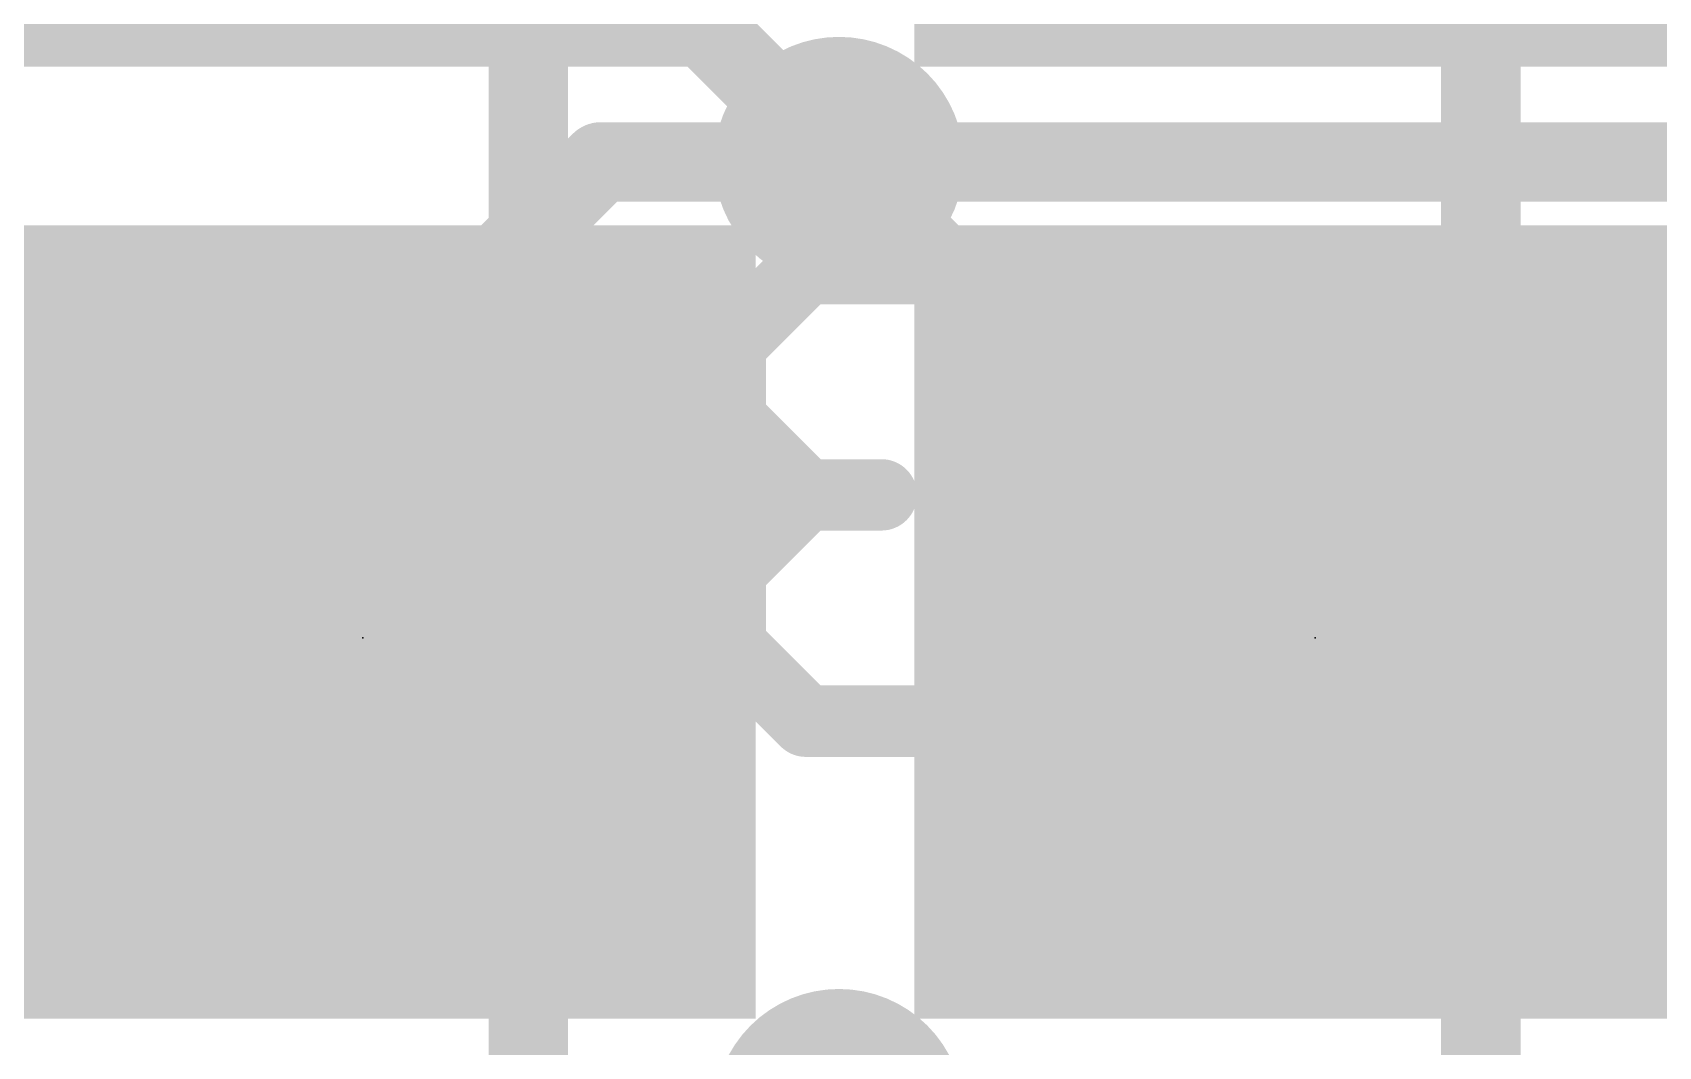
# Model space of a CAD drawing. Extents: x -0.1 to 66, y -0.1 to 31.
# Drawn here: x 19.15 to 24.35, y 12.48 to 15.73 of the extents above; entities that cross this region are included whole.
import ezdxf

# ---------------------------------------------------------------- set-up
doc = ezdxf.new("R2010")
doc.units = 0
for name, color, linetype in [('1', 12, 'CONTINUOUS'), ('16', 132, 'CONTINUOUS'), ('18', 110, 'CONTINUOUS'), ('21', 40, 'CONTINUOUS'), ('22', 6, 'CONTINUOUS'), ('23', 40, 'CONTINUOUS')]:
    doc.layers.add(name, color=color, linetype=linetype)

# ---------------------------------------------------------------- blocks, each defined once
blk = doc.blocks.new('RECT')
blk.add_solid([(-0.5, -0.5), (0.5, -0.5), (-0.5, 0.5), (0.5, 0.5)])
blk = doc.blocks.new('ROUNDV')
at = {"const_width": 0.5}
blk.add_lwpolyline([(0, -0.25, 1), (0, 0.25, 1), (0, -0.25)], format="xyb", dxfattribs=at)

msp = doc.modelspace()

# ---------------------------------------------------------------- linework, layer by layer
at = {"layer": '1', "const_width": 0.254}
for points in [[(20.736, 16.3099), (21.7297, 15.3162)], [(20.736, 13.2619), (20.736, 16.3099)], [(23.784, 13.2619), (23.784, 16.3099)], [(19.6119, 14.3225), (18.6182, 15.3162)], [(22.7234, 14.3225), (21.7297, 15.3162)], [(19.6754, 14.3225), (19.6119, 14.3225)], [(20.736, 10.2139), (20.736, 13.2619)], [(23.784, 10.2139), (23.784, 13.2619)]]:
    msp.add_lwpolyline(points, dxfattribs=at)
at = {"layer": '1', "const_width": 0.127}
for points in [[(21.7746, 15.3611, 1), (21.6848, 15.2713)], [(21.6848, 15.2713, 1), (21.7746, 15.3611)], [(19.6119, 14.386, 1), (19.6119, 14.259)], [(19.567, 14.2776, 1), (19.6568, 14.3674)], [(19.6754, 14.259, 1), (19.6754, 14.386)], [(22.6785, 14.2776, 1), (22.7683, 14.3674)], [(20.7995, 13.2619, 1), (20.6725, 13.2619)], [(23.8475, 13.2619, 1), (23.7205, 13.2619)], [(20.6725, 13.2619, 1), (20.7995, 13.2619)], [(23.7205, 13.2619, 1), (23.8475, 13.2619)]]:
    msp.add_lwpolyline(points, format="xyb", dxfattribs=at)
at = {"layer": '16', "const_width": 0.254}
for points in [[(19.8882, 16.5862), (18.6182, 15.3162)], [(19.4437, 13.7922), (20.9677, 15.3162)], [(20.9677, 15.3162), (21.7297, 15.3162)], [(21.7297, 15.3162), (24.7777, 15.3162)], [(17.1577, 13.7922), (19.4437, 13.7922)]]:
    msp.add_lwpolyline(points, dxfattribs=at)
at = {"layer": '16', "const_width": 0.127}
for points in [[(20.9677, 15.3797, 1), (20.9677, 15.2527)], [(21.0126, 15.2713, 1), (20.9228, 15.3611)], [(21.7297, 15.3797, 1), (21.7297, 15.2527)], [(21.7297, 15.2527, 1), (21.7297, 15.3797)], [(19.3988, 13.8371, 1), (19.4886, 13.7473)], [(19.4437, 13.7287, 1), (19.4437, 13.8557)]]:
    msp.add_lwpolyline(points, format="xyb", dxfattribs=at)
at = {"layer": '21', "const_width": 0.1524}
for points in [[(20.2596, 14.0975), (19.9004, 13.7383)], [(20.3045, 13.6934), (20.2596, 14.0975)], [(23.3076, 14.0975), (22.9484, 13.7383)], [(23.3525, 13.6934), (23.3076, 14.0975)], [(20.1829, 14.0208), (20.2681, 14.0208)], [(23.2309, 14.0208), (23.3161, 14.0208)], [(20.0305, 13.8684), (20.285, 13.8684)], [(23.0785, 13.8684), (23.333, 13.8684)], [(19.9004, 13.7383), (20.3045, 13.6934)], [(20.1012, 13.716), (20.302, 13.716)], [(22.9484, 13.7383), (23.3525, 13.6934)], [(23.1492, 13.716), (23.35, 13.716)]]:
    msp.add_lwpolyline(points, dxfattribs=at)
at = {"layer": '21', "const_width": 0.0762}
for points in [[(20.2974, 14.1017, 1), (20.2217, 14.0933)], [(20.2865, 14.0706, 1), (20.2326, 14.1245)], [(23.3454, 14.1017, 1), (23.2697, 14.0933)], [(23.3345, 14.0706, 1), (23.2806, 14.1245)], [(20.1829, 14.0589, 1), (20.1829, 13.9827)], [(20.2681, 13.9827, 1), (20.2681, 14.0589)], [(23.2309, 14.0589, 1), (23.2309, 13.9827)], [(23.3161, 13.9827, 1), (23.3161, 14.0589)], [(20.0305, 13.9065, 1), (20.0305, 13.8303)], [(20.285, 13.8303, 1), (20.285, 13.9065)], [(23.0785, 13.9065, 1), (23.0785, 13.8303)], [(23.333, 13.8303, 1), (23.333, 13.9065)], [(19.8734, 13.7653, 1), (19.9273, 13.7114)], [(19.9046, 13.7762, 1), (19.8962, 13.7004)], [(20.1012, 13.7541, 1), (20.1012, 13.6779)], [(20.302, 13.6779, 1), (20.302, 13.7541)], [(22.9214, 13.7653, 1), (22.9753, 13.7114)], [(22.9526, 13.7762, 1), (22.9442, 13.7004)], [(23.1492, 13.7541, 1), (23.1492, 13.6779)], [(23.35, 13.6779, 1), (23.35, 13.7541)], [(20.3003, 13.6555, 1), (20.3087, 13.7313)], [(23.3483, 13.6555, 1), (23.3567, 13.7313)], [(20.2666, 13.6892, 1), (20.3423, 13.6976)], [(23.3146, 13.6892, 1), (23.3903, 13.6976)]]:
    msp.add_lwpolyline(points, format="xyb", dxfattribs=at)
at = {"layer": '22', "const_width": 0.2286}
for points in [[(19.2612, 14.733), (19.0197, 14.9745)], [(20.8048, 14.9745), (19.8387, 14.9745)], [(19.8387, 14.9745), (19.8387, 14.733)], [(21.6239, 14.9745), (21.3823, 14.733)], [(22.1069, 14.9745), (21.6239, 14.9745)], [(22.3484, 14.733), (22.1069, 14.9745)], [(23.892, 14.9745), (23.892, 13.5255)], [(19.8387, 14.733), (20.8048, 13.767)], [(21.3823, 14.733), (21.3823, 14.4915)], [(21.3823, 14.4915), (21.6239, 14.25)], [(21.6239, 14.25), (21.3823, 14.0085)], [(21.6239, 14.25), (21.8654, 14.25)], [(21.3823, 14.0085), (21.3823, 13.767)], [(19.0197, 13.5255), (19.2612, 13.767)], [(20.8048, 13.767), (20.8048, 13.5255)], [(21.3823, 13.767), (21.6239, 13.5255)], [(22.1069, 13.5255), (22.3484, 13.767)], [(21.6239, 13.5255), (22.1069, 13.5255)], [(23.892, 13.5255), (22.926, 13.5255)]]:
    msp.add_lwpolyline(points, dxfattribs=at)
at = {"layer": '22', "const_width": 0.1143}
for points in [[(19.8387, 15.0317, 1), (19.8387, 14.9174)], [(19.8959, 14.9745, 1), (19.7816, 14.9745)], [(20.8048, 14.9174, 1), (20.8048, 15.0317)], [(21.6239, 15.0317, 1), (21.6239, 14.9174)], [(21.6643, 14.9341, 1), (21.5834, 15.0149)], [(22.1473, 15.0149, 1), (22.0665, 14.9341)], [(22.1069, 14.9174, 1), (22.1069, 15.0317)], [(23.9491, 14.9745, 1), (23.8348, 14.9745)], [(19.8791, 14.7734, 1), (19.7983, 14.6926)], [(21.4395, 14.733, 1), (21.3252, 14.733)], [(19.2207, 14.6926, 1), (19.3016, 14.7734)], [(19.7816, 14.733, 1), (19.8959, 14.733)], [(21.3419, 14.7734, 1), (21.4228, 14.6926)], [(22.308, 14.6926, 1), (22.3888, 14.7734)], [(21.4228, 14.5319, 1), (21.3419, 14.4511)], [(21.3252, 14.4915, 1), (21.4395, 14.4915)], [(21.6239, 14.3072, 1), (21.6239, 14.1929)], [(21.6643, 14.2096, 1), (21.5834, 14.2904)], [(21.8654, 14.1929, 1), (21.8654, 14.3072)], [(21.5834, 14.2096, 1), (21.6643, 14.2904)], [(21.4395, 14.0085, 1), (21.3252, 14.0085)], [(21.3419, 14.0489, 1), (21.4228, 13.9681)], [(19.3016, 13.7266, 1), (19.2207, 13.8074)], [(20.8619, 13.767, 1), (20.7476, 13.767)], [(20.7644, 13.7266, 1), (20.8452, 13.8074)], [(21.4228, 13.8074, 1), (21.3419, 13.7266)], [(22.3888, 13.7266, 1), (22.308, 13.8074)], [(21.3252, 13.767, 1), (21.4395, 13.767)], [(21.6239, 13.5827, 1), (21.6239, 13.4684)], [(22.1069, 13.4684, 1), (22.1069, 13.5827)], [(22.926, 13.5827, 1), (22.926, 13.4684)], [(23.892, 13.4684, 1), (23.892, 13.5827)], [(20.7476, 13.5255, 1), (20.8619, 13.5255)], [(21.5834, 13.4851, 1), (21.6643, 13.5659)], [(22.0665, 13.5659, 1), (22.1473, 13.4851)], [(23.8348, 13.5255, 1), (23.9491, 13.5255)]]:
    msp.add_lwpolyline(points, format="xyb", dxfattribs=at)
at = {"layer": '23'}
for p in [(20.2057, 13.7922), (23.2537, 13.7922)]:
    msp.add_point(p, dxfattribs=at)

# ---------------------------------------------------------------- block references
at = {"layer": '1', "xscale": 0.8, "yscale": 0.8, "rotation": 225}
for p in [(19.6754, 14.3225), (22.7234, 14.3225), (20.736, 13.2619), (23.784, 13.2619)]:
    msp.add_blockref('RECT', p, dxfattribs=at)
at = {"layer": '18', "xscale": 0.8001, "yscale": 0.8001}
for p in [(21.7297, 15.3162), (21.7297, 15.3162), (21.7297, 12.2682), (21.7297, 12.2682)]:
    msp.add_blockref('ROUNDV', p, dxfattribs=at)
at = {"layer": '21', "xscale": 2.54, "yscale": 2.54}
for p in [(20.193, 16.891), (23.241, 16.891), (20.193, 13.843), (23.241, 13.843)]:
    msp.add_blockref('RECT', p, dxfattribs=at)
at = {"layer": '21', "xscale": 0.762, "yscale": 0.127, "rotation": 225}
for p in [(20.3494, 13.6485), (23.3974, 13.6485)]:
    msp.add_blockref('RECT', p, dxfattribs=at)

doc.saveas('drawing.dxf')
